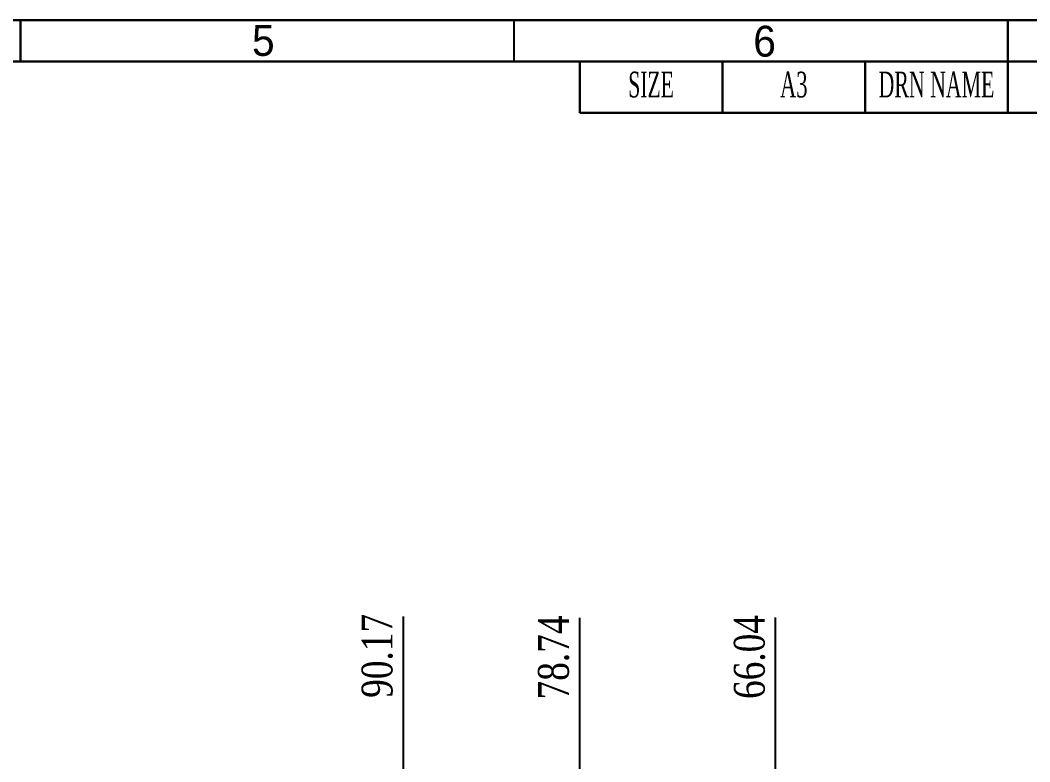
# Model space of a CAD drawing. Header units: millimetres. Extents: x 861 to 1253, y -31 to 249.
# Drawn here: x 1056.8 to 1155, y 176.8 to 248.9 of the extents above; entities that cross this region are included whole.
import ezdxf
from ezdxf.enums import TextEntityAlignment as Align

# ---------------------------------------------------------------- set-up
doc = ezdxf.new("R2010")
doc.units = ezdxf.units.MM
doc.header["$LTSCALE"] = 32.67
doc.header["$PDMODE"] = 3
doc.header["$PDSIZE"] = 0.3125
doc.layers.get('0').update_dxf_attribs({"linetype": 'CONTINUOUS'})
doc.layers.get('Defpoints').update_dxf_attribs({"linetype": 'CONTINUOUS'})
doc.layers.add('尺寸標柱線', color=3, linetype='CONTINUOUS', lineweight=15)
doc.styles.get("Standard").update_dxf_attribs({"font": 'times.ttf', "width": 0.8})
doc.styles.add('TEXTSTYLE_0', font='txt', dxfattribs={"width": 0.8})
doc.dimstyles.new('ISO-25(2)', dxfattribs={"dimtxt": 3, "dimasz": 2.5, "dimexe": 1, "dimexo": 1, "dimgap": 1, "dimtad": 1, "dimlfac": 0.666667, "dimdsep": 46, "dimtxsty": 'Standard', "dimcen": 2.5, "dimclrd": 3, "dimclre": 3, "dimclrt": 2, "dimadec": 0, "dimazin": 2, "dimtfac": 1, "dimtmove": 0, "dimatfit": 3, "dimfxl": 0, "dimarcsym": 0})

# ---------------------------------------------------------------- blocks, each defined once
blk = doc.blocks.new('*D277')
at = {"layer": 'Defpoints', "color": 0}
for p in [(1094.101, 182.289), (1094.101, 173.942), (1229.356, 94.342)]:
    blk.add_point(p, dxfattribs=at)
at = {"layer": '尺寸標柱線', "color": 3, "lineweight": -2}
blk.add_line((1094.101, 174.942), (1094.101, 190.965), dxfattribs=at)
at = {"layer": '尺寸標柱線', "color": 2, "insert": (1091.571, 187.127), "char_height": 3, "attachment_point": 5, "rotation": 90}
blk.add_mtext('90.17', dxfattribs=at)
blk = doc.blocks.new('*D278')
at = {"layer": 'Defpoints', "color": 0}
for p in [(1111.252, 182.109), (1111.252, 164.476), (1229.356, 94.342)]:
    blk.add_point(p, dxfattribs=at)
at = {"layer": '尺寸標柱線', "color": 3, "lineweight": -2}
blk.add_line((1111.252, 165.476), (1111.252, 190.828), dxfattribs=at)
at = {"layer": '尺寸標柱線', "color": 2, "insert": (1108.722, 186.968), "char_height": 3, "attachment_point": 5, "rotation": 90}
blk.add_mtext('78.74', dxfattribs=at)
blk = doc.blocks.new('*D279')
at = {"layer": 'Defpoints', "color": 0}
for p in [(1130.296, 182.168), (1130.296, 151.082), (1229.356, 94.342)]:
    blk.add_point(p, dxfattribs=at)
at = {"layer": '尺寸標柱線', "color": 3, "lineweight": -2}
blk.add_line((1130.296, 152.082), (1130.296, 190.866), dxfattribs=at)
at = {"layer": '尺寸標柱線', "color": 2, "insert": (1127.766, 187.017), "char_height": 3, "attachment_point": 5, "rotation": 90}
blk.add_mtext('66.04', dxfattribs=at)

msp = doc.modelspace()

# ---------------------------------------------------------------- linework, layer by layer
at = {"color": 7, "linetype": 'Continuous', "lineweight": 30}
for p, q in [((860.87, 248.896), (1252.87, 248.896)), ((1056.87, 244.896), (1056.87, 248.896)), ((1152.87, 244.896), (1152.87, 248.896)), ((864.87, 244.896), (1248.87, 244.896))]:
    msp.add_line(p, q, dxfattribs=at)
at = {"color": 7, "linetype": 'Continuous'}
msp.add_line((1104.87, 244.896), (1104.87, 248.896), dxfattribs=at)
at = {"color": 2, "linetype": 'Continuous', "lineweight": 30}
for p, q in [((1111.245, 244.896), (1111.245, 239.896)), ((1125.12, 244.896), (1125.12, 239.896)), ((1138.995, 244.896), (1138.995, 239.896)), ((1152.87, 244.896), (1152.87, 239.896)), ((1111.245, 239.896), (1248.87, 239.896))]:
    msp.add_line(p, q, dxfattribs=at)

# ---------------------------------------------------------------- texts
at = {"color": 2, "linetype": 'Continuous', "lineweight": 30, "style": 'TEXTSTYLE_0', "width": 1.1}
for s, p, p2 in [('5', (1079.383, 245.431), (1081.583, 245.431)), ('6', (1128.121, 245.358), (1130.321, 245.358))]:
    msp.add_text(s, height=3, dxfattribs=at).set_placement(p, p2, align=Align.FIT)
at = {"color": 2, "linetype": 'Continuous', "lineweight": 30}
for s, width, p, p2 in [('SIZE', 0.56896, (1115.966, 241.396), (1120.399, 241.396)), ('A3', 0.594772, (1130.716, 241.396), (1133.399, 241.396)), ('DRN NAME', 0.574832, (1140.303, 241.396), (1151.562, 241.396))]:
    msp.add_text(s, height=2.5, dxfattribs=dict(at, width=width)).set_placement(p, p2, align=Align.FIT)

# ---------------------------------------------------------------- dimensions: what is measured, and where the dimension line sits
at = {"layer": '尺寸標柱線'}
for feature_location, offset, picture, middle in [((1094.101, 173.942), (0, 8.348), '*D277', (1091.571, 187.127)), ((1111.252, 164.476), (0, 17.633), '*D278', (1108.722, 186.968)), ((1130.296, 151.082), (0, 31.086), '*D279', (1127.766, 187.017))]:
    dim = msp.add_ordinate_dim(feature_location=feature_location, offset=offset, dtype=1, origin=(1229.356, 94.342), dimstyle='ISO-25(2)', dxfattribs=at)
    dim.commit()
    dim.dimension.update_dxf_attribs({"geometry": picture, "text_midpoint": middle})

doc.saveas('drawing.dxf')
